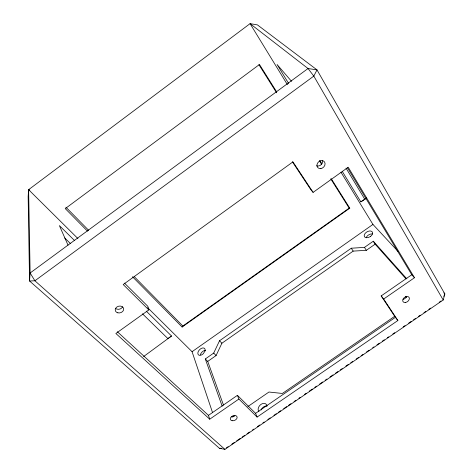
<?xml version="1.0" encoding="UTF-8"?>
<svg xmlns="http://www.w3.org/2000/svg" width="473" height="473" viewBox="0 0 473 473"><rect width="100%" height="100%" fill="white"/><g stroke="black" fill="none" stroke-linecap="round" stroke-linejoin="round"><path stroke-width="0.71" d="M29.84 190.152L28.611 189.679L28.155 196.567L29.551 280.997L219.46 448.321L224.917 449.35L443.195 299.988L444.845 293.922L316.999 69.88L257.454 24.903L250.063 23.65L28.611 189.679L30.124 272.992L29.551 280.997L34.896 280.779L313.812 76.1L316.999 69.88L308.035 68.532L250.063 23.65L287.43 84.702M443.804 296.417L444.845 293.922L443.84 292.858M223.493 405.113L207.73 361.407L216.096 355.548L221.89 343.232L353.177 251.11L366.339 250.323L375.136 244.163L405.828 278.686M222.156 406.124L205.3 358.977L213.69 353.089L219.537 340.755L351.273 248.224L364.464 247.397L373.292 241.206L406.875 278.899M132.475 276.729L182.111 327.032L182.856 326.027L349.175 208.12L349.784 208.179L331.325 178.818M143.585 356.559L171.533 336.007L146.263 311.128M124.47 283.108L147.848 306.333L148.824 309.91L115.873 333.483L209.728 419.19L238.889 399.046L237.428 395.327L208.469 415.353L209.728 419.19M292.32 161.725L310.802 189.632L313.108 192.369L348.223 167.241L414.49 277.734L383.668 299.025L381.179 295.915L411.77 274.754L414.49 277.734M182.111 327.032L349.784 208.179M171.533 336.007L167.891 338.585L142.503 313.824M342.399 171.622L360.84 201.865L366.528 197.951M212.548 412.586L192.068 351.705L372.943 224.427L397.923 251.293M232.787 416.944L234.596 415.696M247.864 406.561L268.971 392.028L282.363 393.465L394.571 316.39M257.105 417.08L255.568 413.349L395.375 317.348L397.882 320.517L257.105 417.08L238.889 399.046M226.342 447.907L228.169 446.654M231.829 444.153L234.271 442.48M236.707 440.812L240.367 438.305M242.2 437.058L244.636 435.385M247.077 433.717L249.519 432.044M252.564 429.963L253.788 429.123M257.442 426.622L259.884 424.949M262.935 422.862L264.153 422.028M267.813 419.527L270.254 417.854M273.914 415.353L276.35 413.68M278.183 412.432L280.619 410.759M283.67 408.672L286.721 406.585M288.548 405.337L290.99 403.664M294.035 401.577L295.867 400.329M298.918 398.242L300.136 397.403M304.405 394.482L306.232 393.234M309.283 391.147L312.334 389.06M314.776 387.387L316.603 386.134M319.653 384.052L322.704 381.965M325.14 380.292L326.973 379.039M330.018 376.951L333.069 374.87M335.511 373.197L337.947 371.53M340.389 369.856L342.216 368.609M345.875 366.102L348.317 364.435M350.753 362.761L352.586 361.514M356.246 359.007L358.682 357.34M361.124 355.666L362.951 354.419M366.61 351.912L369.052 350.245M372.712 347.738L373.93 346.904M376.981 344.817L379.417 343.15M382.468 341.063L384.301 339.809M387.346 337.722L388.57 336.888M392.838 333.968L394.665 332.714M403.203 326.873L405.036 325.619M408.696 323.112L411.132 321.445M413.573 319.778L415.4 318.524M418.451 316.437L420.284 315.184M423.938 312.677L425.771 311.429M428.822 309.342L430.649 308.089M439.186 302.247L441.019 300.994M360.84 201.865L366.427 198.305M219.46 448.321L221.524 448.197M224.917 449.35L34.896 280.779L30.124 272.992L308.035 68.532L313.812 76.1L443.195 299.988M117.328 331.739L208.469 415.353M64.742 237.984L70.56 243.66M74.657 240.645L59.391 225.615L68.017 245.144M148.824 309.91L123.199 284.545L292.941 161.884L313.108 192.369M237.428 395.327L255.568 413.349M28.611 189.679L77.921 238.563M147.694 307.722L192.068 351.705M205.3 358.977L207.73 361.407M87.493 231.143L65.262 208.611L259.464 64.499L276.74 91.987M65.901 207.192L88.67 230.327M134.214 276.599L182.856 326.027M213.69 353.089L216.096 355.548M219.537 340.755L221.89 343.232M291.516 81.321L277.083 64.523L288.607 83.425M405.609 296.329L406.567 297.452M383.668 299.025L397.882 320.517M381.179 295.915L395.375 317.348M351.273 248.224L353.177 251.11M364.464 247.397L366.339 250.323M319.937 160.702L321.9 163.824M258.926 64.718L276.581 92.773M319.352 160.737L321.705 164.474M330.733 178.818L349.175 208.12M373.292 241.206L375.136 244.163M340.968 172.184L372.943 224.427M346.023 168.122L364.713 199.115M347.525 167.856L411.77 274.754M261.096 409.973A5.138 3.731 -48.2 0 1 266.914 405.982M200.369 354.809A4.423 2.761 -46 0 1 205.684 350.363M366.244 237.588A4.559 2.903 -30.4 0 1 372.47 233.952M266.967 406.094A5.156 3.725 -48.1 0 0 266.701 405.071L266.157 404.249A5.156 3.725 -48.1 0 0 261.031 404.368A5.156 3.725 -48.1 0 0 258.157 409.748L258.406 410.771A5.156 3.725 -48.1 0 0 258.938 411.605M122.596 306.847A4.257 3.388 -13.4 0 1 115.382 308.284M234.839 415.536A3.548 2.454 -22.8 0 1 231.61 416.973M322.521 160.377A4.381 3.63 -43.5 0 1 320.984 164.752A4.381 3.63 -43.5 0 1 316.508 165.781M406.526 296.5A3.666 2.572 -36.8 0 1 403.114 299.35M205.057 350.865L203.366 353.674A4.44 2.755 -45.9 0 1 197.968 354.135A4.44 2.755 -45.9 0 1 201.451 348.341A4.44 2.755 -45.9 0 1 205.057 350.865M370.359 236.553L368.225 237.57L366.137 237.724A4.576 2.891 -30.5 0 1 365.316 233.207A4.576 2.891 -30.5 0 1 371.748 231.415A4.576 2.891 -30.5 0 1 370.359 236.553M232.148 420.71A3.571 2.454 -22.9 0 0 237.139 417.292A3.571 2.454 -22.9 0 0 231.865 416.341A3.571 2.454 -22.9 0 0 232.148 420.71M405.698 302.442A3.689 2.578 -36.8 0 0 409.08 297.416A3.689 2.578 -36.8 0 0 403.327 298.646A3.689 2.578 -36.8 0 0 405.698 302.442M320.901 168.565A4.417 3.648 -43.4 0 0 324.59 162.038A4.417 3.648 -43.4 0 0 317.537 163.179A4.417 3.648 -43.4 0 0 320.901 168.565M117.848 312.83A4.292 3.406 -13.6 0 0 123.66 308.68A4.292 3.406 -13.6 0 0 116.849 307.012A4.292 3.406 -13.6 0 0 117.848 312.83"/></g></svg>
